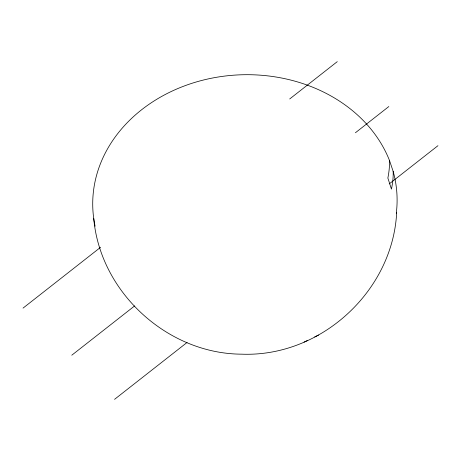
<?xml version="1.0" encoding="UTF-8"?>
<svg xmlns="http://www.w3.org/2000/svg" width="461" height="461" viewBox="0 0 461 461"><rect width="100%" height="100%" fill="white"/><g stroke="black" fill="none" stroke-linecap="round" stroke-linejoin="round"><path stroke-width="0.69" d="M396.667 212.682C392.593 291.438 320.579 357.304 241.685 354.169C167.533 353.852 100.216 292.378 93.727 218.439M23.05 308.109L100.613 247.275M289.704 98.959L337.262 61.659M71.795 355.206L134.635 305.92M355.425 132.745L388.83 106.549M114.559 399.341L187.057 342.483M389.245 183.893L437.95 145.693M304.081 342.097L307.303 340.541M314.696 336.945L318.568 335.072M95.104 226.236A152.228 127.236 -2.3 0 1 207.594 79.044A152.228 127.236 -2.3 0 1 389.47 160.422L393.158 171.394A152.228 127.236 -2.3 0 1 396.299 213.195M393.158 171.394A132.244 54.963 -48.2 0 1 391.447 189.102L387.862 178.044A138.277 57.469 -48.2 0 0 389.47 160.422"/></g></svg>
